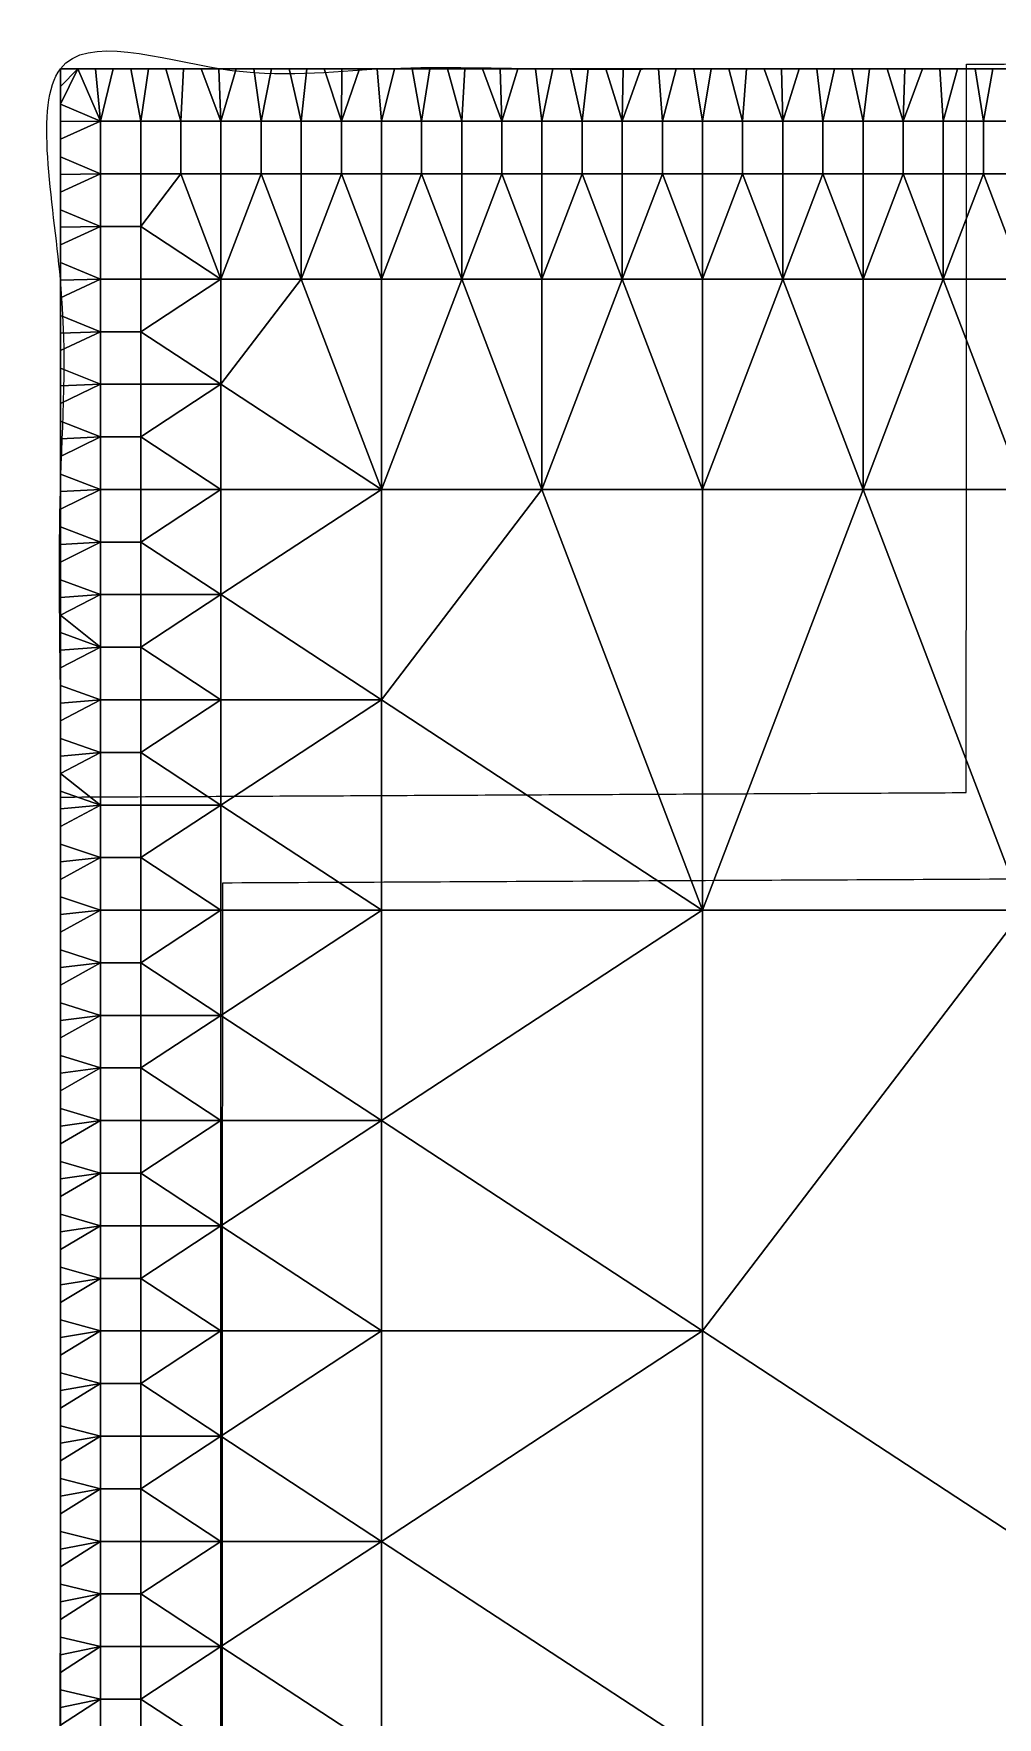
# Model space of a CAD drawing. Header units: inches. Extents: x -322 to 11, y -158 to 279.
# Drawn here: x -321.9 to -199.4, y 64.6 to 278.6 of the extents above; entities that cross this region are included whole.
import ezdxf

# ---------------------------------------------------------------- set-up
doc = ezdxf.new("R2010")
doc.units = ezdxf.units.IN
doc.header["$MEASUREMENT"] = 0
doc.layers.get('0').update_dxf_attribs({"true_color": 0x000000})

msp = doc.modelspace()

# ---------------------------------------------------------------- linework, layer by layer
msp.add_open_spline([(-318.46, -153.66), (-155.27, -153.66), (7.92, -153.66), (7.92, 60.25), (7.92, 274.15), (-155.27, 274.15), (-318.46, 274.15), (-318.46, 60.25), (-318.46, -153.66)], degree=2, knots=[0, 0, 0, 326.379532, 326.379532, 754.197065, 754.197065, 1080.576597, 1080.576597, 1508.394131, 1508.394131, 1508.394131])
at = {"color": 18, "linetype": 'Continuous', "true_color": 0x000000}
for points in [[(-203.35, 182.15), (-203.3, 274.73)], [(-203.3, 274.73), (-81.43, 275.33)], [(-318.46, 181.58), (-203.35, 182.15)], [(-318.46, 181.58), (-318.55, 8.65)], [(-297.83, 170.69), (-143.87, 171.45)], [(-297.91, 15.77), (-297.83, 170.69)]]:
    msp.add_open_spline(points, degree=1, dxfattribs=at)

# ---------------------------------------------------------------- meshes
mesh = msp.add_polyface()
corners = [(-318.46, 265.19), (-318.46, 265.19, -0.5), (-318.46, 262.96, -0.5), (-318.46, 262.96), (-318.46, 267.43), (-318.46, 267.43, -0.5), (-318.46, 271.91), (-318.46, 271.91, -0.5), (-318.46, 269.67, -0.5), (-318.46, 269.67), (-318.46, 274.15), (-318.46, 274.15, -0.5), (-318.46, 260.72, -0.5), (-318.46, 260.72), (-316.23, 274.15), (-316.23, 274.15, -0.5), (-318.46, 274.15, -0.5), (-318.46, 274.15), (-311.76, 274.15), (-311.76, 274.15, -0.5), (-313.99, 274.15, -0.5), (-313.99, 274.15), (-307.28, 274.15), (-307.28, 274.15, -0.5), (-309.52, 274.15, -0.5), (-309.52, 274.15), (-302.81, 274.15), (-302.81, 274.15, -0.5), (-305.05, 274.15, -0.5), (-305.05, 274.15), (-300.58, 274.15), (-300.58, 274.15, -0.5), (-298.34, 274.15), (-296.11, 274.15), (-296.11, 274.15, -0.5), (-298.34, 274.15, -0.5), (-293.87, 274.15), (-293.87, 274.15, -0.5), (-313.36, 267.47), (-313.36, 260.79), (-308.26, 260.79), (-308.26, 267.47), (-303.16, 267.47), (-303.16, 260.79), (-298.06, 260.79), (-298.06, 267.47), (-292.96, 260.79), (-292.96, 267.47), (-300.58, 274.15), (-302.81, 274.15), (-293.87, 274.15), (-296.11, 274.15), (-309.52, 274.15), (-311.76, 274.15), (-305.05, 274.15), (-307.28, 274.15), (-291.64, 274.15), (-298.34, 274.15), (-318.46, 269.67), (-316.23, 274.15), (-313.99, 274.15), (-318.46, 265.19), (-318.46, 262.96), (-318.46, 260.72), (-318.46, 258.48), (-318.46, 267.43), (-318.46, 274.15), (-318.46, 271.91), (-313.36, 267.47, -0.5), (-308.26, 267.47, -0.5), (-308.26, 260.79, -0.5), (-313.36, 260.79, -0.5), (-303.16, 267.47, -0.5), (-298.06, 267.47, -0.5), (-298.06, 260.79, -0.5), (-303.16, 260.79, -0.5), (-292.96, 267.47, -0.5), (-292.96, 260.79, -0.5), (-302.81, 274.15, -0.5), (-300.58, 274.15, -0.5), (-296.11, 274.15, -0.5), (-293.87, 274.15, -0.5), (-311.76, 274.15, -0.5), (-309.52, 274.15, -0.5), (-307.28, 274.15, -0.5), (-305.05, 274.15, -0.5), (-298.34, 274.15, -0.5), (-318.46, 269.67, -0.5), (-316.23, 274.15, -0.5), (-313.99, 274.15, -0.5), (-318.46, 262.96, -0.5), (-318.46, 265.19, -0.5), (-318.46, 258.48, -0.5), (-318.46, 260.72, -0.5), (-318.46, 267.43, -0.5), (-318.46, 271.91, -0.5), (-318.46, 274.15, -0.5)]
mesh.append_faces([[corners[k] for k in face] for face in [(0, 1, 2, 3), (4, 5, 1, 0), (6, 7, 8, 9), (10, 11, 7, 6), (9, 8, 5, 4), (3, 2, 12, 13), (14, 15, 16, 17), (18, 19, 20, 21), (21, 20, 15, 14), (22, 23, 24, 25), (26, 27, 28, 29), (30, 31, 27, 26), (29, 28, 23, 22), (25, 24, 19, 18), (32, 33, 34, 35), (33, 36, 37, 34), (32, 35, 31, 30), (38, 39, 40, 41), (42, 43, 44, 45), (41, 40, 43, 42), (45, 44, 46, 47), (45, 48, 49, 42), (47, 50, 51, 45), (41, 52, 53, 38), (42, 54, 55, 41), (47, 56, 50, 50), (45, 51, 57, 57), (48, 45, 57, 57), (52, 41, 55, 55), (54, 42, 49, 49), (58, 38, 59, 59), (38, 60, 59, 59), (38, 61, 62, 39), (53, 60, 38, 38), (39, 63, 64, 64), (39, 62, 63, 63), (38, 58, 65, 65), (59, 66, 67, 67), (59, 67, 58, 58), (38, 65, 61, 61), (68, 69, 70, 71), (72, 73, 74, 75), (69, 72, 75, 70), (73, 76, 77, 74), (73, 72, 78, 79), (76, 73, 80, 81), (69, 68, 82, 83), (72, 69, 84, 85), (73, 86, 80, 80), (79, 86, 73, 73), (83, 84, 69, 69), (85, 78, 72, 72), (87, 88, 68, 68), (68, 88, 89, 89), (68, 71, 90, 91), (82, 68, 89, 89), (71, 92, 93, 93), (71, 93, 90, 90), (68, 94, 87, 87), (88, 95, 96, 96), (88, 87, 95, 95), (68, 91, 94, 94)]])
mesh = msp.add_polyface()
corners = [(-291.64, 274.15), (-291.64, 274.15, -0.5), (-293.87, 274.15, -0.5), (-293.87, 274.15), (-287.16, 274.15), (-287.16, 274.15, -0.5), (-289.4, 274.15, -0.5), (-289.4, 274.15), (-284.93, 274.15), (-282.69, 274.15), (-282.69, 274.15, -0.5), (-284.93, 274.15, -0.5), (-280.46, 274.15), (-280.46, 274.15, -0.5), (-275.99, 274.15), (-275.99, 274.15, -0.5), (-278.22, 274.15, -0.5), (-278.22, 274.15), (-271.52, 274.15), (-271.52, 274.15, -0.5), (-273.75, 274.15, -0.5), (-273.75, 274.15), (-269.28, 274.15), (-269.28, 274.15, -0.5), (-292.96, 267.47), (-292.96, 260.79), (-287.86, 260.79), (-287.86, 267.47), (-282.76, 267.47), (-282.76, 260.79), (-277.66, 260.79), (-277.66, 267.47), (-277.66, 247.42), (-287.86, 247.42), (-277.66, 220.68), (-298.06, 234.05), (-272.56, 267.47), (-272.56, 260.79), (-267.46, 260.79), (-267.46, 267.47), (-267.46, 247.42), (-269.28, 274.15), (-271.52, 274.15), (-278.22, 274.15), (-280.46, 274.15), (-273.75, 274.15), (-275.99, 274.15), (-289.4, 274.15), (-291.64, 274.15), (-284.93, 274.15), (-287.16, 274.15), (-267.05, 274.15), (-282.69, 274.15), (-292.96, 267.47, -0.5), (-287.86, 267.47, -0.5), (-287.86, 260.79, -0.5), (-292.96, 260.79, -0.5), (-282.76, 267.47, -0.5), (-277.66, 267.47, -0.5), (-277.66, 260.79, -0.5), (-282.76, 260.79, -0.5), (-277.66, 247.42, -0.5), (-287.86, 247.42, -0.5), (-298.06, 247.42, -0.5), (-272.56, 267.47, -0.5), (-267.46, 267.47, -0.5), (-267.46, 260.79, -0.5), (-272.56, 260.79, -0.5), (-267.46, 247.42, -0.5), (-277.66, 220.68, -0.5), (-271.52, 274.15, -0.5), (-269.28, 274.15, -0.5), (-280.46, 274.15, -0.5), (-278.22, 274.15, -0.5), (-275.99, 274.15, -0.5), (-273.75, 274.15, -0.5), (-291.64, 274.15, -0.5), (-289.4, 274.15, -0.5), (-287.16, 274.15, -0.5), (-284.93, 274.15, -0.5), (-282.69, 274.15, -0.5), (-293.87, 274.15, -0.5)]
mesh.append_faces([[corners[k] for k in face] for face in [(0, 1, 2, 3), (4, 5, 6, 7), (8, 9, 10, 11), (12, 13, 10, 9), (4, 8, 11, 5), (7, 6, 1, 0), (14, 15, 16, 17), (18, 19, 20, 21), (21, 20, 15, 14), (22, 23, 19, 18), (17, 16, 13, 12), (24, 25, 26, 27), (28, 29, 30, 31), (27, 26, 29, 28), (29, 32, 30, 30), (33, 29, 26, 26), (32, 29, 33, 33), (25, 33, 26, 26), (33, 34, 32, 32), (35, 34, 33, 33), (36, 37, 38, 39), (31, 30, 37, 36), (37, 40, 38, 38), (32, 37, 30, 30), (40, 37, 32, 32), (34, 40, 32, 32), (39, 41, 42, 36), (31, 43, 44, 28), (36, 45, 46, 31), (27, 47, 48, 24), (28, 49, 50, 27), (39, 51, 41, 41), (36, 42, 45, 45), (31, 46, 43, 43), (28, 44, 52, 52), (28, 52, 49, 49), (27, 50, 47, 47), (53, 54, 55, 56), (57, 58, 59, 60), (54, 57, 60, 55), (60, 59, 61, 61), (62, 55, 60, 60), (61, 62, 60, 60), (56, 55, 62, 62), (62, 63, 56, 56), (64, 65, 66, 67), (58, 64, 67, 59), (67, 66, 68, 68), (61, 59, 67, 67), (68, 61, 67, 67), (69, 61, 68, 68), (65, 64, 70, 71), (58, 57, 72, 73), (64, 58, 74, 75), (54, 53, 76, 77), (57, 54, 78, 79), (64, 75, 70, 70), (58, 73, 74, 74), (57, 80, 72, 72), (57, 79, 80, 80), (54, 77, 78, 78), (53, 81, 76, 76)]])
mesh = msp.add_polyface()
corners = [(-267.05, 274.15), (-267.05, 274.15, -0.5), (-269.28, 274.15, -0.5), (-269.28, 274.15), (-262.57, 274.15), (-262.57, 274.15, -0.5), (-264.81, 274.15, -0.5), (-264.81, 274.15), (-260.34, 274.15), (-260.34, 274.15, -0.5), (-255.87, 274.15), (-255.87, 274.15, -0.5), (-258.1, 274.15, -0.5), (-258.1, 274.15), (-251.4, 274.15), (-251.4, 274.15, -0.5), (-253.63, 274.15, -0.5), (-253.63, 274.15), (-246.93, 274.15), (-246.93, 274.15, -0.5), (-249.16, 274.15, -0.5), (-249.16, 274.15), (-244.69, 274.15), (-242.46, 274.15), (-242.46, 274.15, -0.5), (-244.69, 274.15, -0.5), (-262.37, 267.47), (-262.37, 260.79), (-257.27, 260.79), (-257.27, 267.47), (-267.46, 267.47), (-267.46, 260.79), (-257.27, 247.42), (-267.46, 247.42), (-252.17, 267.47), (-252.17, 260.79), (-247.07, 260.79), (-247.07, 267.47), (-241.97, 260.79), (-241.97, 267.47), (-247.07, 247.42), (-257.27, 220.68), (-249.16, 274.15), (-251.4, 274.15), (-258.1, 274.15), (-260.34, 274.15), (-253.63, 274.15), (-255.87, 274.15), (-242.46, 274.15), (-244.69, 274.15), (-264.81, 274.15), (-267.05, 274.15), (-246.93, 274.15), (-262.57, 274.15), (-262.37, 267.47, -0.5), (-257.27, 267.47, -0.5), (-257.27, 260.79, -0.5), (-262.37, 260.79, -0.5), (-267.46, 267.47, -0.5), (-267.46, 260.79, -0.5), (-257.27, 247.42, -0.5), (-267.46, 247.42, -0.5), (-252.17, 267.47, -0.5), (-247.07, 267.47, -0.5), (-247.07, 260.79, -0.5), (-252.17, 260.79, -0.5), (-241.97, 267.47, -0.5), (-241.97, 260.79, -0.5), (-247.07, 247.42, -0.5), (-257.27, 220.68, -0.5), (-251.4, 274.15, -0.5), (-249.16, 274.15, -0.5), (-260.34, 274.15, -0.5), (-258.1, 274.15, -0.5), (-255.87, 274.15, -0.5), (-253.63, 274.15, -0.5), (-244.69, 274.15, -0.5), (-242.46, 274.15, -0.5), (-267.05, 274.15, -0.5), (-264.81, 274.15, -0.5), (-246.93, 274.15, -0.5), (-262.57, 274.15, -0.5), (-269.28, 274.15, -0.5)]
mesh.append_faces([[corners[k] for k in face] for face in [(0, 1, 2, 3), (4, 5, 6, 7), (8, 9, 5, 4), (7, 6, 1, 0), (10, 11, 12, 13), (14, 15, 16, 17), (17, 16, 11, 10), (18, 19, 20, 21), (22, 23, 24, 25), (18, 22, 25, 19), (21, 20, 15, 14), (13, 12, 9, 8), (26, 27, 28, 29), (30, 31, 27, 26), (27, 32, 28, 28), (33, 27, 31, 31), (32, 27, 33, 33), (34, 35, 36, 37), (29, 28, 35, 34), (37, 36, 38, 39), (40, 38, 36, 36), (35, 40, 36, 36), (32, 35, 28, 28), (40, 35, 32, 32), (41, 40, 32, 32), (33, 41, 32, 32), (37, 42, 43, 34), (29, 44, 45, 26), (34, 46, 47, 29), (39, 48, 49, 37), (26, 50, 51, 30), (37, 49, 52, 52), (34, 43, 46, 46), (29, 47, 44, 44), (26, 45, 53, 53), (50, 26, 53, 53), (42, 37, 52, 52), (54, 55, 56, 57), (58, 54, 57, 59), (57, 56, 60, 60), (61, 59, 57, 57), (60, 61, 57, 57), (62, 63, 64, 65), (55, 62, 65, 56), (63, 66, 67, 64), (68, 64, 67, 67), (65, 64, 68, 68), (60, 56, 65, 65), (68, 60, 65, 65), (69, 60, 68, 68), (63, 62, 70, 71), (55, 54, 72, 73), (62, 55, 74, 75), (66, 63, 76, 77), (54, 58, 78, 79), (63, 80, 76, 76), (62, 75, 70, 70), (55, 73, 74, 74), (54, 81, 72, 72), (58, 82, 78, 78), (79, 81, 54, 54), (71, 80, 63, 63)]])
mesh = msp.add_polyface()
corners = [(-240.22, 274.15), (-240.22, 274.15, -0.5), (-242.46, 274.15, -0.5), (-242.46, 274.15), (-237.98, 274.15), (-235.75, 274.15), (-235.75, 274.15, -0.5), (-237.98, 274.15, -0.5), (-231.28, 274.15), (-231.28, 274.15, -0.5), (-233.51, 274.15, -0.5), (-233.51, 274.15), (-229.04, 274.15), (-226.81, 274.15), (-226.81, 274.15, -0.5), (-229.04, 274.15, -0.5), (-224.57, 274.15), (-222.34, 274.15), (-222.34, 274.15, -0.5), (-224.57, 274.15, -0.5), (-220.1, 274.15), (-220.1, 274.15, -0.5), (-217.87, 274.15), (-217.87, 274.15, -0.5), (-241.97, 267.47), (-241.97, 260.79), (-236.87, 260.79), (-236.87, 267.47), (-236.87, 247.42), (-247.07, 247.42), (-236.87, 220.68), (-231.77, 267.47), (-231.77, 260.79), (-226.67, 260.79), (-226.67, 267.47), (-221.57, 267.47), (-221.57, 260.79), (-216.47, 260.79), (-216.47, 267.47), (-226.67, 247.42), (-216.47, 247.42), (-216.47, 220.68), (-217.87, 274.15), (-220.1, 274.15), (-229.04, 274.15), (-231.28, 274.15), (-222.34, 274.15), (-224.57, 274.15), (-233.51, 274.15), (-235.75, 274.15), (-237.98, 274.15), (-240.22, 274.15), (-226.81, 274.15), (-242.46, 274.15), (-241.97, 267.47, -0.5), (-236.87, 267.47, -0.5), (-236.87, 260.79, -0.5), (-241.97, 260.79, -0.5), (-236.87, 247.42, -0.5), (-247.07, 247.42, -0.5), (-231.77, 267.47, -0.5), (-226.67, 267.47, -0.5), (-226.67, 260.79, -0.5), (-231.77, 260.79, -0.5), (-221.57, 267.47, -0.5), (-216.47, 267.47, -0.5), (-216.47, 260.79, -0.5), (-221.57, 260.79, -0.5), (-226.67, 247.42, -0.5), (-216.47, 247.42, -0.5), (-236.87, 220.68, -0.5), (-220.1, 274.15, -0.5), (-217.87, 274.15, -0.5), (-231.28, 274.15, -0.5), (-229.04, 274.15, -0.5), (-224.57, 274.15, -0.5), (-222.34, 274.15, -0.5), (-235.75, 274.15, -0.5), (-233.51, 274.15, -0.5), (-240.22, 274.15, -0.5), (-237.98, 274.15, -0.5), (-226.81, 274.15, -0.5), (-242.46, 274.15, -0.5)]
mesh.append_faces([[corners[k] for k in face] for face in [(0, 1, 2, 3), (4, 5, 6, 7), (8, 9, 10, 11), (5, 11, 10, 6), (12, 13, 14, 15), (16, 17, 18, 19), (17, 20, 21, 18), (13, 16, 19, 14), (12, 15, 9, 8), (22, 23, 21, 20), (0, 4, 7, 1), (24, 25, 26, 27), (25, 28, 26, 26), (28, 25, 29, 29), (29, 30, 28, 28), (31, 32, 33, 34), (27, 26, 32, 31), (35, 36, 37, 38), (34, 33, 36, 35), (39, 36, 33, 33), (40, 36, 39, 39), (32, 39, 33, 33), (28, 32, 26, 26), (39, 32, 28, 28), (39, 41, 40, 40), (30, 39, 28, 28), (38, 42, 43, 35), (34, 44, 45, 31), (35, 46, 47, 34), (31, 48, 49, 27), (27, 50, 51, 24), (34, 52, 44, 44), (52, 34, 47, 47), (46, 35, 43, 43), (31, 45, 48, 48), (27, 49, 50, 50), (24, 51, 53, 53), (54, 55, 56, 57), (57, 56, 58, 58), (58, 59, 57, 57), (60, 61, 62, 63), (55, 60, 63, 56), (64, 65, 66, 67), (61, 64, 67, 62), (68, 62, 67, 67), (69, 68, 67, 67), (63, 62, 68, 68), (58, 56, 63, 63), (68, 58, 63, 63), (70, 58, 68, 68), (65, 64, 71, 72), (61, 60, 73, 74), (64, 61, 75, 76), (60, 55, 77, 78), (55, 54, 79, 80), (61, 74, 81, 81), (81, 75, 61, 61), (76, 71, 64, 64), (60, 78, 73, 73), (55, 80, 77, 77), (54, 82, 79, 79)]])
mesh = msp.add_polyface()
corners = [(-217.87, 274.15), (-215.63, 274.15), (-215.63, 274.15, -0.5), (-217.87, 274.15, -0.5), (-211.16, 274.15), (-211.16, 274.15, -0.5), (-213.39, 274.15, -0.5), (-213.39, 274.15), (-206.69, 274.15), (-206.69, 274.15, -0.5), (-208.92, 274.15, -0.5), (-208.92, 274.15), (-204.45, 274.15), (-202.22, 274.15), (-202.22, 274.15, -0.5), (-204.45, 274.15, -0.5), (-199.98, 274.15), (-199.98, 274.15, -0.5), (-197.75, 274.15), (-195.51, 274.15), (-195.51, 274.15, -0.5), (-197.75, 274.15, -0.5), (-193.27, 274.15), (-193.27, 274.15, -0.5), (-221.57, 260.79), (-216.47, 247.42), (-216.47, 260.79), (-211.37, 267.47), (-211.37, 260.79), (-206.27, 260.79), (-206.27, 267.47), (-216.47, 267.47), (-201.17, 267.47), (-201.17, 260.79), (-196.07, 260.79), (-196.07, 267.47), (-196.07, 247.42), (-206.27, 247.42), (-196.07, 220.68), (-216.47, 220.68), (-190.97, 260.79), (-190.97, 267.47), (-193.27, 274.15), (-195.51, 274.15), (-197.75, 274.15), (-199.98, 274.15), (-206.69, 274.15), (-208.92, 274.15), (-213.39, 274.15), (-215.63, 274.15), (-202.22, 274.15), (-204.45, 274.15), (-211.16, 274.15), (-217.87, 274.15), (-221.57, 260.79, -0.5), (-216.47, 260.79, -0.5), (-216.47, 247.42, -0.5), (-211.37, 267.47, -0.5), (-206.27, 267.47, -0.5), (-206.27, 260.79, -0.5), (-211.37, 260.79, -0.5), (-216.47, 267.47, -0.5), (-201.17, 267.47, -0.5), (-196.07, 267.47, -0.5), (-196.07, 260.79, -0.5), (-201.17, 260.79, -0.5), (-196.07, 247.42, -0.5), (-206.27, 247.42, -0.5), (-216.47, 220.68, -0.5), (-190.97, 267.47, -0.5), (-190.97, 260.79, -0.5), (-195.51, 274.15, -0.5), (-193.27, 274.15, -0.5), (-199.98, 274.15, -0.5), (-197.75, 274.15, -0.5), (-208.92, 274.15, -0.5), (-206.69, 274.15, -0.5), (-215.63, 274.15, -0.5), (-213.39, 274.15, -0.5), (-204.45, 274.15, -0.5), (-202.22, 274.15, -0.5), (-211.16, 274.15, -0.5), (-217.87, 274.15, -0.5)]
mesh.append_faces([[corners[k] for k in face] for face in [(0, 1, 2, 3), (4, 5, 6, 7), (1, 7, 6, 2), (8, 9, 10, 11), (12, 13, 14, 15), (13, 16, 17, 14), (12, 15, 9, 8), (11, 10, 5, 4), (18, 19, 20, 21), (22, 23, 20, 19), (16, 18, 21, 17), (24, 25, 26, 26), (27, 28, 29, 30), (31, 26, 28, 27), (32, 33, 34, 35), (30, 29, 33, 32), (33, 36, 34, 34), (37, 33, 29, 29), (36, 33, 37, 37), (28, 37, 29, 29), (25, 28, 26, 26), (37, 28, 25, 25), (37, 38, 36, 36), (39, 37, 25, 25), (35, 34, 40, 41), (36, 40, 34, 34), (41, 42, 43, 35), (35, 44, 45, 32), (30, 46, 47, 27), (27, 48, 49, 31), (32, 50, 51, 30), (35, 43, 44, 44), (32, 45, 50, 50), (27, 52, 48, 48), (52, 27, 47, 47), (46, 30, 51, 51), (31, 49, 53, 53), (54, 55, 56, 56), (57, 58, 59, 60), (61, 57, 60, 55), (62, 63, 64, 65), (58, 62, 65, 59), (65, 64, 66, 66), (67, 59, 65, 65), (66, 67, 65, 65), (60, 59, 67, 67), (56, 55, 60, 60), (67, 56, 60, 60), (68, 56, 67, 67), (63, 69, 70, 64), (66, 64, 70, 70), (69, 63, 71, 72), (63, 62, 73, 74), (58, 57, 75, 76), (57, 61, 77, 78), (62, 58, 79, 80), (63, 74, 71, 71), (62, 80, 73, 73), (57, 78, 81, 81), (81, 75, 57, 57), (76, 79, 58, 58), (61, 82, 77, 77)]])
mesh = msp.add_polyface()
corners = [(-318.46, 238.32), (-318.46, 238.32, -0.5), (-318.46, 236.08, -0.5), (-318.46, 236.08), (-318.46, 240.56), (-318.46, 240.56, -0.5), (-318.46, 245.04), (-318.46, 245.04, -0.5), (-318.46, 242.8, -0.5), (-318.46, 242.8), (-318.46, 247.28), (-318.46, 247.28, -0.5), (-318.46, 233.84, -0.5), (-318.46, 233.84), (-318.46, 251.76), (-318.46, 251.76, -0.5), (-318.46, 249.52, -0.5), (-318.46, 249.52), (-318.46, 254), (-318.46, 254, -0.5), (-318.46, 258.48), (-318.46, 258.48, -0.5), (-318.46, 256.24, -0.5), (-318.46, 256.24), (-318.46, 260.72), (-318.46, 260.72, -0.5), (-308.26, 254.1), (-303.16, 260.79), (-308.26, 260.79), (-298.06, 247.42), (-298.06, 260.79), (-308.26, 247.42), (-313.36, 260.79), (-313.36, 254.1), (-313.36, 247.42), (-292.96, 260.79), (-287.86, 247.42), (-298.06, 234.05), (-313.36, 240.73), (-308.26, 240.73), (-313.36, 234.05), (-308.26, 234.05), (-318.46, 245.04), (-318.46, 242.8), (-318.46, 238.32), (-318.46, 236.08), (-318.46, 251.76), (-318.46, 249.52), (-318.46, 258.48), (-318.46, 256.24), (-318.46, 233.84), (-318.46, 240.56), (-318.46, 247.28), (-318.46, 254), (-308.26, 254.1, -0.5), (-308.26, 260.79, -0.5), (-303.16, 260.79, -0.5), (-298.06, 260.79, -0.5), (-298.06, 247.42, -0.5), (-308.26, 247.42, -0.5), (-313.36, 260.79, -0.5), (-313.36, 254.1, -0.5), (-313.36, 247.42, -0.5), (-292.96, 260.79, -0.5), (-298.06, 234.05, -0.5), (-287.86, 247.42, -0.5), (-308.26, 240.73, -0.5), (-313.36, 240.73, -0.5), (-308.26, 234.05, -0.5), (-313.36, 234.05, -0.5), (-318.46, 242.8, -0.5), (-318.46, 245.04, -0.5), (-318.46, 236.08, -0.5), (-318.46, 238.32, -0.5), (-318.46, 249.52, -0.5), (-318.46, 251.76, -0.5), (-318.46, 256.24, -0.5), (-318.46, 258.48, -0.5), (-318.46, 233.84, -0.5), (-318.46, 240.56, -0.5), (-318.46, 247.28, -0.5), (-318.46, 254, -0.5)]
mesh.append_faces([[corners[k] for k in face] for face in [(0, 1, 2, 3), (4, 5, 1, 0), (6, 7, 8, 9), (10, 11, 7, 6), (9, 8, 5, 4), (3, 2, 12, 13), (14, 15, 16, 17), (18, 19, 15, 14), (20, 21, 22, 23), (24, 25, 21, 20), (23, 22, 19, 18), (17, 16, 11, 10), (26, 27, 28, 28), (27, 29, 30, 30), (29, 26, 31, 31), (26, 29, 27, 27), (32, 33, 26, 28), (33, 34, 31, 26), (29, 35, 30, 30), (36, 35, 29, 29), (37, 36, 29, 29), (34, 38, 39, 31), (38, 40, 41, 39), (39, 29, 31, 31), (37, 39, 41, 41), (29, 39, 37, 37), (34, 42, 43, 38), (38, 44, 45, 40), (33, 46, 47, 34), (32, 48, 49, 33), (40, 45, 50, 50), (38, 51, 44, 44), (34, 52, 42, 42), (33, 49, 53, 53), (33, 53, 46, 46), (34, 47, 52, 52), (38, 43, 51, 51), (54, 55, 56, 56), (56, 57, 58, 58), (58, 59, 54, 54), (54, 56, 58, 58), (60, 55, 54, 61), (61, 54, 59, 62), (58, 57, 63, 63), (64, 58, 65, 65), (62, 59, 66, 67), (67, 66, 68, 69), (66, 59, 58, 58), (64, 68, 66, 66), (58, 64, 66, 66), (62, 67, 70, 71), (67, 69, 72, 73), (61, 62, 74, 75), (60, 61, 76, 77), (69, 78, 72, 72), (67, 73, 79, 79), (62, 71, 80, 80), (61, 81, 76, 76), (61, 75, 81, 81), (62, 80, 74, 74), (67, 79, 70, 70)]])
mesh = msp.add_polyface()
corners = [(-236.87, 220.68), (-247.07, 247.42), (-257.27, 220.68), (-267.46, 247.42), (-277.66, 220.68), (-277.66, 193.94), (-236.87, 167.2), (-277.66, 167.2), (-298.06, 207.31), (-298.06, 220.68), (-298.06, 193.94), (-298.06, 180.57), (-298.06, 167.2), (-196.07, 220.68), (-206.27, 247.42), (-216.47, 220.68), (-226.67, 247.42), (-155.27, 220.68), (-165.47, 247.42), (-175.67, 220.68), (-185.87, 247.42), (-155.27, 167.2), (-196.07, 167.2), (-236.87, 113.72), (-298.06, 153.83), (-277.66, 140.46), (-134.87, 220.68), (-145.07, 247.42), (-287.86, 247.42, -0.5), (-277.66, 247.42, -0.5), (-277.66, 220.68, -0.5), (-298.06, 220.68, -0.5), (-298.06, 234.05, -0.5), (-247.07, 247.42, -0.5), (-236.87, 247.42, -0.5), (-236.87, 220.68, -0.5), (-257.27, 220.68, -0.5), (-267.46, 247.42, -0.5), (-257.27, 247.42, -0.5), (-277.66, 193.94, -0.5), (-236.87, 167.2, -0.5), (-277.66, 167.2, -0.5), (-298.06, 207.31, -0.5), (-298.06, 193.94, -0.5), (-298.06, 180.57, -0.5), (-298.06, 167.2, -0.5), (-206.27, 247.42, -0.5), (-196.07, 247.42, -0.5), (-196.07, 220.68, -0.5), (-216.47, 220.68, -0.5), (-226.67, 247.42, -0.5), (-216.47, 247.42, -0.5), (-165.47, 247.42, -0.5), (-155.27, 247.42, -0.5), (-155.27, 220.68, -0.5), (-175.67, 220.68, -0.5), (-155.27, 167.2, -0.5), (-196.07, 167.2, -0.5), (-236.87, 113.72, -0.5), (-298.06, 153.83, -0.5), (-277.66, 140.46, -0.5), (-134.87, 220.68, -0.5)]
mesh.append_faces([[corners[k] for k in face] for face in [(0, 1, 2, 2), (2, 3, 4, 4), (5, 2, 4, 4), (2, 6, 0, 0), (6, 5, 7, 7), (5, 6, 2, 2), (8, 4, 9, 9), (5, 8, 10, 10), (4, 8, 5, 5), (11, 5, 10, 10), (7, 11, 12, 12), (5, 11, 7, 7), (13, 14, 15, 15), (15, 16, 0, 0), (17, 18, 19, 19), (19, 20, 13, 13), (19, 21, 17, 17), (22, 19, 13, 13), (21, 19, 22, 22), (15, 22, 13, 13), (6, 15, 0, 0), (22, 15, 6, 6), (23, 22, 6, 6), (24, 7, 12, 12), (7, 24, 25, 25), (25, 6, 7, 7), (26, 27, 17, 17), (21, 26, 17, 17), (28, 29, 30, 30), (30, 31, 32, 32), (32, 28, 30, 30), (33, 34, 35, 35), (35, 36, 33, 33), (37, 38, 36, 36), (36, 30, 37, 37), (39, 30, 36, 36), (36, 35, 40, 40), (40, 41, 39, 39), (39, 36, 40, 40), (42, 31, 30, 30), (39, 43, 42, 42), (30, 39, 42, 42), (44, 43, 39, 39), (41, 45, 44, 44), (39, 41, 44, 44), (46, 47, 48, 48), (48, 49, 46, 46), (50, 51, 49, 49), (49, 35, 50, 50), (52, 53, 54, 54), (54, 55, 52, 52), (55, 54, 56, 56), (57, 48, 55, 55), (56, 57, 55, 55), (49, 48, 57, 57), (40, 35, 49, 49), (57, 40, 49, 49), (58, 40, 57, 57), (59, 45, 41, 41), (41, 60, 59, 59), (60, 41, 40, 40), (56, 54, 61, 61)]])
mesh = msp.add_polyface()
corners = [(-318.46, 193.52), (-318.46, 193.52, -0.5), (-318.46, 191.28, -0.5), (-318.46, 191.28), (-318.46, 198), (-318.46, 198, -0.5), (-318.46, 195.76, -0.5), (-318.46, 195.76), (-318.46, 200.24), (-318.46, 200.24, -0.5), (-318.46, 204.72), (-318.46, 204.72, -0.5), (-318.46, 202.48, -0.5), (-318.46, 202.48), (-318.46, 206.96), (-318.46, 206.96, -0.5), (-318.46, 211.44), (-318.46, 211.44, -0.5), (-318.46, 209.2, -0.5), (-318.46, 209.2), (-318.46, 213.68), (-318.46, 213.68, -0.5), (-318.46, 218.16), (-318.46, 218.16, -0.5), (-318.46, 215.92, -0.5), (-318.46, 215.92), (-318.46, 220.4), (-318.46, 220.4, -0.5), (-318.46, 224.88), (-318.46, 224.88, -0.5), (-318.46, 222.64, -0.5), (-318.46, 222.64), (-318.46, 227.12), (-318.46, 227.12, -0.5), (-318.46, 231.6), (-318.46, 231.6, -0.5), (-318.46, 229.36, -0.5), (-318.46, 229.36), (-318.46, 233.84), (-318.46, 233.84, -0.5), (-313.36, 234.05), (-313.36, 227.36), (-308.26, 227.36), (-308.26, 234.05), (-313.36, 220.68), (-308.26, 220.68), (-313.36, 213.99), (-308.26, 213.99), (-313.36, 200.62), (-318.46, 198), (-318.46, 195.76), (-313.36, 193.94), (-318.46, 193.52), (-318.46, 191.28), (-318.46, 202.48), (-318.46, 200.24), (-318.46, 204.72), (-318.46, 211.44), (-318.46, 209.2), (-313.36, 207.31), (-318.46, 218.16), (-318.46, 215.92), (-318.46, 231.6), (-318.46, 229.36), (-318.46, 224.88), (-318.46, 222.64), (-318.46, 206.96), (-318.46, 213.68), (-318.46, 220.4), (-318.46, 227.12), (-318.46, 233.84), (-313.36, 200.62, -0.5), (-313.36, 193.94, -0.5), (-318.46, 195.76, -0.5), (-318.46, 198, -0.5), (-318.46, 191.28, -0.5), (-318.46, 193.52, -0.5), (-318.46, 200.24, -0.5), (-318.46, 202.48, -0.5), (-318.46, 204.72, -0.5), (-313.36, 213.99, -0.5), (-313.36, 207.31, -0.5), (-318.46, 209.2, -0.5), (-318.46, 211.44, -0.5), (-313.36, 220.68, -0.5), (-318.46, 215.92, -0.5), (-318.46, 218.16, -0.5), (-313.36, 234.05, -0.5), (-313.36, 227.36, -0.5), (-318.46, 229.36, -0.5), (-318.46, 231.6, -0.5), (-318.46, 222.64, -0.5), (-318.46, 224.88, -0.5), (-318.46, 206.96, -0.5), (-318.46, 213.68, -0.5), (-318.46, 220.4, -0.5), (-318.46, 227.12, -0.5), (-318.46, 233.84, -0.5)]
mesh.append_faces([[corners[k] for k in face] for face in [(0, 1, 2, 3), (4, 5, 6, 7), (8, 9, 5, 4), (10, 11, 12, 13), (14, 15, 11, 10), (13, 12, 9, 8), (16, 17, 18, 19), (16, 20, 21, 17), (22, 23, 24, 25), (26, 27, 23, 22), (20, 25, 24, 21), (19, 18, 15, 14), (7, 6, 1, 0), (28, 29, 30, 31), (32, 33, 29, 28), (34, 35, 36, 37), (38, 39, 35, 34), (37, 36, 33, 32), (31, 30, 27, 26), (40, 41, 42, 43), (41, 44, 45, 42), (44, 46, 47, 45), (48, 49, 50, 51), (51, 52, 53, 53), (48, 54, 55, 55), (48, 55, 49, 49), (51, 50, 52, 52), (56, 54, 48, 48), (46, 57, 58, 59), (44, 60, 61, 46), (40, 62, 63, 41), (41, 64, 65, 44), (59, 58, 66, 66), (56, 59, 66, 66), (56, 48, 59, 59), (46, 67, 57, 57), (46, 61, 67, 67), (44, 68, 60, 60), (44, 65, 68, 68), (41, 63, 69, 69), (40, 70, 62, 62), (41, 69, 64, 64), (71, 72, 73, 74), (72, 75, 76, 76), (71, 77, 78, 78), (71, 74, 77, 77), (72, 76, 73, 73), (79, 71, 78, 78), (80, 81, 82, 83), (84, 80, 85, 86), (87, 88, 89, 90), (88, 84, 91, 92), (81, 93, 82, 82), (79, 93, 81, 81), (79, 81, 71, 71), (80, 83, 94, 94), (80, 94, 85, 85), (84, 86, 95, 95), (84, 95, 91, 91), (88, 96, 89, 89), (87, 90, 97, 97), (88, 92, 96, 96)]])
mesh = msp.add_polyface()
corners = [(-277.66, 220.68), (-298.06, 234.05), (-298.06, 220.68), (-308.26, 227.36), (-308.26, 234.05), (-308.26, 220.68), (-313.36, 213.99), (-313.36, 207.31), (-308.26, 207.31), (-308.26, 213.99), (-298.06, 207.31), (-308.26, 200.62), (-298.06, 193.94), (-308.26, 193.94), (-313.36, 200.62), (-313.36, 193.94), (-313.36, 187.25), (-308.26, 187.25), (-313.36, 180.57), (-308.26, 180.57), (-298.06, 180.57), (-308.26, 173.88), (-298.06, 167.2), (-308.26, 167.2), (-313.36, 173.88), (-313.36, 167.2), (-313.36, 160.52), (-308.26, 160.52), (-313.36, 153.83), (-308.26, 153.83), (-298.06, 153.83), (-308.26, 147.15), (-313.36, 147.15), (-308.26, 227.36, -0.5), (-308.26, 234.05, -0.5), (-298.06, 234.05, -0.5), (-298.06, 220.68, -0.5), (-308.26, 220.68, -0.5), (-313.36, 234.05, -0.5), (-313.36, 227.36, -0.5), (-313.36, 220.68, -0.5), (-308.26, 213.99, -0.5), (-313.36, 213.99, -0.5), (-308.26, 207.31, -0.5), (-313.36, 207.31, -0.5), (-298.06, 207.31, -0.5), (-308.26, 200.62, -0.5), (-298.06, 193.94, -0.5), (-308.26, 193.94, -0.5), (-313.36, 200.62, -0.5), (-313.36, 193.94, -0.5), (-308.26, 187.25, -0.5), (-313.36, 187.25, -0.5), (-308.26, 180.57, -0.5), (-313.36, 180.57, -0.5), (-298.06, 180.57, -0.5), (-308.26, 173.88, -0.5), (-298.06, 167.2, -0.5), (-308.26, 167.2, -0.5), (-313.36, 173.88, -0.5), (-313.36, 167.2, -0.5), (-308.26, 160.52, -0.5), (-313.36, 160.52, -0.5), (-308.26, 153.83, -0.5), (-313.36, 153.83, -0.5), (-298.06, 153.83, -0.5), (-308.26, 147.15, -0.5), (-313.36, 147.15, -0.5)]
mesh.append_faces([[corners[k] for k in face] for face in [(0, 1, 2, 2), (3, 1, 4, 4), (2, 3, 5, 5), (1, 3, 2, 2), (6, 7, 8, 9), (9, 2, 5, 5), (10, 9, 8, 8), (2, 9, 10, 10), (11, 10, 8, 8), (12, 11, 13, 13), (10, 11, 12, 12), (7, 14, 11, 8), (14, 15, 13, 11), (15, 16, 17, 13), (16, 18, 19, 17), (17, 12, 13, 13), (20, 17, 19, 19), (12, 17, 20, 20), (21, 20, 19, 19), (22, 21, 23, 23), (20, 21, 22, 22), (18, 24, 21, 19), (24, 25, 23, 21), (25, 26, 27, 23), (26, 28, 29, 27), (27, 22, 23, 23), (30, 27, 29, 29), (22, 27, 30, 30), (31, 30, 29, 29), (28, 32, 31, 29), (33, 34, 35, 35), (36, 37, 33, 33), (35, 36, 33, 33), (38, 34, 33, 39), (39, 33, 37, 40), (40, 37, 41, 42), (42, 41, 43, 44), (41, 37, 36, 36), (45, 43, 41, 41), (36, 45, 41, 41), (46, 43, 45, 45), (47, 48, 46, 46), (45, 47, 46, 46), (44, 43, 46, 49), (49, 46, 48, 50), (50, 48, 51, 52), (52, 51, 53, 54), (51, 48, 47, 47), (55, 53, 51, 51), (47, 55, 51, 51), (56, 53, 55, 55), (57, 58, 56, 56), (55, 57, 56, 56), (54, 53, 56, 59), (59, 56, 58, 60), (60, 58, 61, 62), (62, 61, 63, 64), (61, 58, 57, 57), (65, 63, 61, 61), (57, 65, 61, 61), (66, 63, 65, 65), (64, 63, 66, 67)]])
mesh = msp.add_polyface()
corners = [(-318.46, 150.96), (-318.46, 150.96, -0.5), (-318.46, 148.72, -0.5), (-318.46, 148.72), (-318.46, 153.2), (-318.46, 153.2, -0.5), (-318.46, 146.48, -0.5), (-318.46, 146.48), (-318.46, 157.68), (-318.46, 157.68, -0.5), (-318.46, 155.44, -0.5), (-318.46, 155.44), (-318.46, 159.92), (-318.46, 159.92, -0.5), (-318.46, 164.4), (-318.46, 164.4, -0.5), (-318.46, 162.16, -0.5), (-318.46, 162.16), (-318.46, 166.64), (-318.46, 166.64, -0.5), (-318.46, 171.12), (-318.46, 171.12, -0.5), (-318.46, 168.88, -0.5), (-318.46, 168.88), (-318.46, 173.36), (-318.46, 173.36, -0.5), (-318.46, 177.84), (-318.46, 177.84, -0.5), (-318.46, 175.6, -0.5), (-318.46, 175.6), (-318.46, 180.08), (-318.46, 180.08, -0.5), (-318.46, 184.56), (-318.46, 184.56, -0.5), (-318.46, 182.32, -0.5), (-318.46, 182.32), (-318.46, 186.8), (-318.46, 186.8, -0.5), (-318.46, 191.28), (-318.46, 191.28, -0.5), (-318.46, 189.04, -0.5), (-318.46, 189.04), (-313.36, 160.52), (-318.46, 157.68), (-318.46, 155.44), (-313.36, 153.83), (-313.36, 173.88), (-318.46, 171.12), (-318.46, 168.88), (-313.36, 167.2), (-318.46, 164.4), (-318.46, 162.16), (-318.46, 146.48), (-313.36, 147.15), (-318.46, 148.72), (-318.46, 150.96), (-318.46, 153.2), (-318.46, 159.92), (-318.46, 166.64), (-318.46, 175.6), (-318.46, 173.36), (-313.36, 180.57), (-318.46, 177.84), (-318.46, 180.08), (-318.46, 184.56), (-318.46, 182.32), (-313.36, 187.25), (-313.36, 193.94), (-318.46, 191.28), (-318.46, 189.04), (-318.46, 186.8), (-313.36, 160.52, -0.5), (-313.36, 153.83, -0.5), (-318.46, 155.44, -0.5), (-318.46, 157.68, -0.5), (-313.36, 173.88, -0.5), (-313.36, 167.2, -0.5), (-318.46, 168.88, -0.5), (-318.46, 171.12, -0.5), (-318.46, 162.16, -0.5), (-318.46, 164.4, -0.5), (-313.36, 147.15, -0.5), (-318.46, 148.72, -0.5), (-318.46, 150.96, -0.5), (-318.46, 153.2, -0.5), (-318.46, 159.92, -0.5), (-318.46, 166.64, -0.5), (-318.46, 173.36, -0.5), (-318.46, 175.6, -0.5), (-313.36, 180.57, -0.5), (-318.46, 177.84, -0.5), (-318.46, 180.08, -0.5), (-318.46, 184.56, -0.5), (-318.46, 182.32, -0.5), (-313.36, 187.25, -0.5), (-313.36, 193.94, -0.5), (-318.46, 189.04, -0.5), (-318.46, 191.28, -0.5), (-318.46, 186.8, -0.5)]
mesh.append_faces([[corners[k] for k in face] for face in [(0, 1, 2, 3), (4, 5, 1, 0), (3, 2, 6, 7), (8, 9, 10, 11), (12, 13, 9, 8), (14, 15, 16, 17), (18, 19, 15, 14), (17, 16, 13, 12), (11, 10, 5, 4), (20, 21, 22, 23), (24, 25, 21, 20), (26, 27, 28, 29), (30, 31, 27, 26), (29, 28, 25, 24), (32, 33, 34, 35), (36, 37, 33, 32), (38, 39, 40, 41), (41, 40, 37, 36), (35, 34, 31, 30), (23, 22, 19, 18), (42, 43, 44, 45), (46, 47, 48, 49), (49, 50, 51, 42), (52, 53, 54, 54), (45, 55, 54, 53), (45, 56, 55, 55), (42, 51, 57, 57), (42, 57, 43, 43), (45, 44, 56, 56), (49, 58, 50, 50), (49, 48, 58, 58), (46, 59, 60, 60), (61, 62, 59, 46), (46, 60, 47, 47), (63, 62, 61, 61), (64, 65, 61, 61), (63, 61, 65, 65), (66, 64, 61, 61), (67, 68, 69, 66), (66, 69, 70, 70), (70, 64, 66, 66), (71, 72, 73, 74), (75, 76, 77, 78), (76, 71, 79, 80), (72, 81, 82, 83), (72, 83, 84, 84), (71, 85, 79, 79), (71, 74, 85, 85), (72, 84, 73, 73), (76, 80, 86, 86), (76, 86, 77, 77), (75, 87, 88, 88), (89, 75, 88, 90), (75, 78, 87, 87), (91, 89, 90, 90), (92, 89, 93, 93), (91, 93, 89, 89), (94, 89, 92, 92), (95, 94, 96, 97), (94, 98, 96, 96), (98, 94, 92, 92)]])
mesh = msp.add_polyface()
corners = [(-196.07, 167.2), (-155.27, 60.25), (-155.27, 167.2), (-236.87, 113.72), (-236.87, 60.25), (-298.06, 153.83), (-308.26, 147.15), (-298.06, 140.46), (-277.66, 140.46), (-298.06, 127.09), (-277.66, 113.72), (-298.06, 113.72), (-308.26, 133.78), (-308.26, 120.41), (-236.87, 167.2), (-277.66, 86.98), (-277.66, 60.25), (-308.26, 107.04), (-298.06, 100.35), (-308.26, 93.67), (-298.06, 86.98), (-298.06, 73.61), (-298.06, 60.25), (-308.26, 80.3), (-308.26, 66.93), (-114.47, 167.2), (-308.26, 53.56), (-298.06, 46.88), (-277.66, 33.51), (-196.07, 167.2, -0.5), (-155.27, 167.2, -0.5), (-155.27, 60.25, -0.5), (-236.87, 60.25, -0.5), (-236.87, 113.72, -0.5), (-277.66, 140.46, -0.5), (-298.06, 140.46, -0.5), (-298.06, 153.83, -0.5), (-298.06, 127.09, -0.5), (-277.66, 113.72, -0.5), (-298.06, 113.72, -0.5), (-308.26, 133.78, -0.5), (-308.26, 120.41, -0.5), (-308.26, 127.09, -0.5), (-236.87, 167.2, -0.5), (-277.66, 86.98, -0.5), (-277.66, 60.25, -0.5), (-308.26, 107.04, -0.5), (-308.26, 113.72, -0.5), (-298.06, 100.35, -0.5), (-308.26, 93.67, -0.5), (-308.26, 100.35, -0.5), (-298.06, 86.98, -0.5), (-298.06, 73.61, -0.5), (-298.06, 60.25, -0.5), (-308.26, 80.3, -0.5), (-308.26, 86.98, -0.5), (-308.26, 66.93, -0.5), (-308.26, 73.61, -0.5), (-308.26, 53.56, -0.5), (-308.26, 60.25, -0.5), (-298.06, 46.88, -0.5), (-277.66, 33.51, -0.5)]
mesh.append_faces([[corners[k] for k in face] for face in [(0, 1, 2, 2), (1, 3, 4, 4), (3, 1, 0, 0), (5, 6, 7, 7), (8, 5, 7, 7), (9, 8, 7, 7), (10, 9, 11, 11), (8, 9, 10, 10), (7, 12, 9, 9), (9, 13, 11, 11), (3, 8, 10, 10), (14, 8, 3, 3), (15, 3, 10, 10), (4, 15, 16, 16), (3, 15, 4, 4), (11, 17, 18, 18), (18, 19, 20, 20), (18, 10, 11, 11), (15, 18, 20, 20), (10, 18, 15, 15), (21, 15, 20, 20), (16, 21, 22, 22), (15, 21, 16, 16), (20, 23, 21, 21), (21, 24, 22, 22), (1, 25, 2, 2), (22, 26, 27, 27), (27, 16, 22, 22), (28, 4, 16, 16), (29, 30, 31, 31), (31, 32, 33, 33), (33, 29, 31, 31), (34, 35, 36, 36), (37, 35, 34, 34), (38, 39, 37, 37), (34, 38, 37, 37), (35, 37, 40, 40), (41, 42, 37, 37), (37, 39, 41, 41), (33, 38, 34, 34), (43, 33, 34, 34), (44, 38, 33, 33), (32, 45, 44, 44), (33, 32, 44, 44), (46, 47, 39, 39), (39, 48, 46, 46), (49, 50, 48, 48), (48, 51, 49, 49), (48, 39, 38, 38), (44, 51, 48, 48), (38, 44, 48, 48), (52, 51, 44, 44), (45, 53, 52, 52), (44, 45, 52, 52), (54, 55, 51, 51), (51, 52, 54, 54), (56, 57, 52, 52), (52, 53, 56, 56), (58, 59, 53, 53), (53, 60, 58, 58), (60, 53, 45, 45), (61, 45, 32, 32)]])
mesh = msp.add_polyface()
corners = [(-298.06, 140.46), (-308.26, 147.15), (-308.26, 140.46), (-313.36, 147.15), (-313.36, 140.46), (-313.36, 133.78), (-308.26, 133.78), (-313.36, 127.09), (-308.26, 127.09), (-298.06, 127.09), (-308.26, 120.41), (-298.06, 113.72), (-308.26, 113.72), (-313.36, 120.41), (-313.36, 113.72), (-313.36, 107.04), (-308.26, 107.04), (-313.36, 100.35), (-308.26, 100.35), (-298.06, 100.35), (-308.26, 93.67), (-298.06, 86.98), (-308.26, 86.98), (-313.36, 93.67), (-313.36, 86.98), (-313.36, 80.3), (-308.26, 80.3), (-313.36, 73.61), (-308.26, 73.61), (-298.06, 73.61), (-308.26, 66.93), (-298.06, 60.25), (-308.26, 60.25), (-313.36, 66.93), (-313.36, 60.25), (-313.36, 53.56), (-308.26, 53.56), (-313.36, 46.88), (-308.26, 46.88), (-298.06, 140.46, -0.5), (-308.26, 140.46, -0.5), (-308.26, 147.15, -0.5), (-298.06, 153.83, -0.5), (-313.36, 147.15, -0.5), (-313.36, 140.46, -0.5), (-308.26, 133.78, -0.5), (-313.36, 133.78, -0.5), (-308.26, 127.09, -0.5), (-313.36, 127.09, -0.5), (-298.06, 127.09, -0.5), (-298.06, 113.72, -0.5), (-308.26, 113.72, -0.5), (-308.26, 120.41, -0.5), (-313.36, 120.41, -0.5), (-313.36, 113.72, -0.5), (-308.26, 107.04, -0.5), (-313.36, 107.04, -0.5), (-308.26, 100.35, -0.5), (-313.36, 100.35, -0.5), (-298.06, 100.35, -0.5), (-298.06, 86.98, -0.5), (-308.26, 86.98, -0.5), (-308.26, 93.67, -0.5), (-313.36, 93.67, -0.5), (-313.36, 86.98, -0.5), (-308.26, 80.3, -0.5), (-313.36, 80.3, -0.5), (-308.26, 73.61, -0.5), (-313.36, 73.61, -0.5), (-298.06, 73.61, -0.5), (-298.06, 60.25, -0.5), (-308.26, 60.25, -0.5), (-308.26, 66.93, -0.5), (-313.36, 66.93, -0.5), (-313.36, 60.25, -0.5), (-308.26, 53.56, -0.5), (-313.36, 53.56, -0.5), (-308.26, 46.88, -0.5), (-313.36, 46.88, -0.5), (-298.06, 46.88, -0.5), (-318.46, 130.8, -0.5), (-318.46, 133.04, -0.5), (-318.46, 124.08, -0.5), (-318.46, 126.32, -0.5), (-318.46, 137.52, -0.5), (-318.46, 139.76, -0.5), (-318.46, 146.48, -0.5), (-318.46, 148.72, -0.5), (-318.46, 144.24, -0.5), (-318.46, 142, -0.5), (-318.46, 135.28, -0.5)]
mesh.append_faces([[corners[k] for k in face] for face in [(0, 1, 2, 2), (3, 4, 2, 1), (4, 5, 6, 2), (5, 7, 8, 6), (6, 0, 2, 2), (9, 6, 8, 8), (10, 9, 8, 8), (11, 10, 12, 12), (7, 13, 10, 8), (13, 14, 12, 10), (14, 15, 16, 12), (15, 17, 18, 16), (16, 11, 12, 12), (19, 16, 18, 18), (20, 19, 18, 18), (21, 20, 22, 22), (17, 23, 20, 18), (23, 24, 22, 20), (24, 25, 26, 22), (25, 27, 28, 26), (26, 21, 22, 22), (29, 26, 28, 28), (30, 29, 28, 28), (31, 30, 32, 32), (27, 33, 30, 28), (33, 34, 32, 30), (34, 35, 36, 32), (35, 37, 38, 36), (36, 31, 32, 32), (39, 40, 41, 41), (42, 39, 41, 41), (43, 41, 40, 44), (44, 40, 45, 46), (46, 45, 47, 48), (45, 40, 39, 39), (49, 47, 45, 45), (50, 51, 52, 52), (48, 47, 52, 53), (53, 52, 51, 54), (54, 51, 55, 56), (56, 55, 57, 58), (59, 57, 55, 55), (60, 61, 62, 62), (58, 57, 62, 63), (63, 62, 61, 64), (64, 61, 65, 66), (66, 65, 67, 68), (69, 67, 65, 65), (70, 71, 72, 72), (68, 67, 72, 73), (73, 72, 71, 74), (74, 71, 75, 76), (76, 75, 77, 78), (79, 77, 75, 75), (80, 81, 46, 46), (82, 83, 48, 48), (84, 85, 44, 44), (86, 87, 43, 43), (88, 86, 43, 43), (85, 89, 44, 44), (81, 90, 46, 46)]])
mesh = msp.add_polyface()
corners = [(-318.46, 99.44), (-318.46, 99.44, -0.5), (-318.46, 97.2, -0.5), (-318.46, 97.2), (-318.46, 103.92), (-318.46, 103.92, -0.5), (-318.46, 101.68, -0.5), (-318.46, 101.68), (-318.46, 106.16), (-318.46, 106.16, -0.5), (-318.46, 110.64), (-318.46, 110.64, -0.5), (-318.46, 108.4, -0.5), (-318.46, 108.4), (-318.46, 112.88), (-318.46, 112.88, -0.5), (-318.46, 117.36), (-318.46, 117.36, -0.5), (-318.46, 115.12, -0.5), (-318.46, 115.12), (-318.46, 119.6), (-318.46, 119.6, -0.5), (-318.46, 124.08), (-318.46, 124.08, -0.5), (-318.46, 121.84, -0.5), (-318.46, 121.84), (-318.46, 126.32), (-318.46, 126.32, -0.5), (-318.46, 130.8), (-318.46, 130.8, -0.5), (-318.46, 128.56, -0.5), (-318.46, 128.56), (-318.46, 133.04), (-318.46, 133.04, -0.5), (-318.46, 137.52), (-318.46, 137.52, -0.5), (-318.46, 135.28, -0.5), (-318.46, 135.28), (-318.46, 139.76), (-318.46, 139.76, -0.5), (-318.46, 142), (-318.46, 144.24), (-318.46, 144.24, -0.5), (-318.46, 142, -0.5), (-318.46, 146.48), (-318.46, 146.48, -0.5), (-313.36, 100.35), (-318.46, 97.2), (-318.46, 94.96), (-313.36, 93.67), (-313.36, 113.72), (-318.46, 110.64), (-318.46, 108.4), (-313.36, 107.04), (-313.36, 120.41), (-318.46, 117.36), (-318.46, 115.12), (-313.36, 133.78), (-318.46, 130.8), (-318.46, 128.56), (-313.36, 127.09), (-313.36, 147.15), (-318.46, 144.24), (-318.46, 142), (-313.36, 140.46), (-318.46, 137.52), (-318.46, 135.28), (-318.46, 124.08), (-318.46, 121.84), (-318.46, 103.92), (-318.46, 101.68), (-318.46, 99.44), (-318.46, 106.16), (-318.46, 112.88), (-318.46, 119.6), (-318.46, 126.32), (-318.46, 133.04), (-318.46, 139.76), (-318.46, 146.48), (-313.36, 100.35, -0.5), (-313.36, 93.67, -0.5), (-318.46, 94.96, -0.5), (-318.46, 97.2, -0.5), (-313.36, 113.72, -0.5), (-313.36, 107.04, -0.5), (-318.46, 108.4, -0.5), (-318.46, 110.64, -0.5), (-313.36, 120.41, -0.5), (-318.46, 115.12, -0.5), (-318.46, 117.36, -0.5), (-313.36, 133.78, -0.5), (-313.36, 127.09, -0.5), (-318.46, 128.56, -0.5), (-318.46, 130.8, -0.5), (-313.36, 147.15, -0.5), (-313.36, 140.46, -0.5), (-318.46, 142, -0.5), (-318.46, 144.24, -0.5), (-318.46, 135.28, -0.5), (-318.46, 137.52, -0.5), (-318.46, 121.84, -0.5), (-318.46, 124.08, -0.5), (-318.46, 101.68, -0.5), (-318.46, 103.92, -0.5), (-318.46, 99.44, -0.5), (-318.46, 106.16, -0.5), (-318.46, 112.88, -0.5), (-318.46, 119.6, -0.5), (-318.46, 126.32, -0.5)]
mesh.append_faces([[corners[k] for k in face] for face in [(0, 1, 2, 3), (4, 5, 6, 7), (8, 9, 5, 4), (10, 11, 12, 13), (14, 15, 11, 10), (13, 12, 9, 8), (7, 6, 1, 0), (16, 17, 18, 19), (20, 21, 17, 16), (22, 23, 24, 25), (26, 27, 23, 22), (25, 24, 21, 20), (28, 29, 30, 31), (32, 33, 29, 28), (34, 35, 36, 37), (38, 39, 35, 34), (37, 36, 33, 32), (31, 30, 27, 26), (40, 41, 42, 43), (44, 45, 42, 41), (38, 40, 43, 39), (19, 18, 15, 14), (46, 47, 48, 49), (50, 51, 52, 53), (54, 55, 56, 50), (57, 58, 59, 60), (61, 62, 63, 64), (64, 65, 66, 57), (60, 67, 68, 54), (53, 69, 70, 46), (47, 46, 71, 71), (71, 46, 70, 70), (72, 53, 52, 52), (69, 53, 72, 72), (51, 50, 73, 73), (73, 50, 56, 56), (54, 74, 55, 55), (74, 54, 68, 68), (75, 60, 59, 59), (58, 57, 76, 76), (67, 60, 75, 75), (65, 64, 77, 77), (62, 61, 78, 78), (77, 64, 63, 63), (76, 57, 66, 66), (79, 80, 81, 82), (83, 84, 85, 86), (87, 83, 88, 89), (90, 91, 92, 93), (94, 95, 96, 97), (95, 90, 98, 99), (91, 87, 100, 101), (84, 79, 102, 103), (82, 104, 79, 79), (104, 102, 79, 79), (105, 85, 84, 84), (103, 105, 84, 84), (86, 106, 83, 83), (106, 88, 83, 83), (87, 89, 107, 107), (107, 100, 87, 87), (108, 92, 91, 91)]])
mesh = msp.add_polyface()
corners = [(-318.46, 52.41), (-318.46, 52.41, -0.5), (-318.46, 50.17, -0.5), (-318.46, 50.17), (-318.46, 56.89), (-318.46, 56.89, -0.5), (-318.46, 54.65, -0.5), (-318.46, 54.65), (-318.46, 59.13), (-318.46, 59.13, -0.5), (-318.46, 61.37), (-318.46, 61.37, -0.5), (-318.46, 63.61), (-318.46, 63.61, -0.5), (-318.46, 65.85), (-318.46, 65.85, -0.5), (-318.46, 70.33), (-318.46, 70.33, -0.5), (-318.46, 68.09, -0.5), (-318.46, 68.09), (-318.46, 72.57), (-318.46, 72.57, -0.5), (-318.46, 77.04), (-318.46, 77.04, -0.5), (-318.46, 74.8, -0.5), (-318.46, 74.8), (-318.46, 79.28), (-318.46, 79.28, -0.5), (-318.46, 83.76), (-318.46, 83.76, -0.5), (-318.46, 81.52, -0.5), (-318.46, 81.52), (-318.46, 86), (-318.46, 86, -0.5), (-318.46, 90.48), (-318.46, 90.48, -0.5), (-318.46, 88.24, -0.5), (-318.46, 88.24), (-318.46, 92.72), (-318.46, 92.72, -0.5), (-318.46, 97.2), (-318.46, 97.2, -0.5), (-318.46, 94.96, -0.5), (-318.46, 94.96), (-313.36, 53.56), (-318.46, 52.41), (-318.46, 50.17), (-313.36, 46.88), (-318.46, 54.65), (-313.36, 60.25), (-318.46, 59.13), (-318.46, 56.89), (-313.36, 66.93), (-318.46, 63.61), (-318.46, 61.37), (-313.36, 73.61), (-318.46, 70.33), (-318.46, 68.09), (-313.36, 86.98), (-318.46, 83.76), (-318.46, 81.52), (-313.36, 80.3), (-313.36, 93.67), (-318.46, 90.48), (-318.46, 88.24), (-318.46, 77.04), (-318.46, 74.8), (-318.46, 65.85), (-318.46, 72.57), (-318.46, 79.28), (-318.46, 86), (-318.46, 92.72), (-318.46, 94.96), (-313.36, 53.56, -0.5), (-313.36, 46.88, -0.5), (-318.46, 50.17, -0.5), (-318.46, 52.41, -0.5), (-318.46, 54.65, -0.5), (-313.36, 60.25, -0.5), (-318.46, 56.89, -0.5), (-318.46, 59.13, -0.5), (-313.36, 66.93, -0.5), (-318.46, 61.37, -0.5), (-318.46, 63.61, -0.5), (-313.36, 73.61, -0.5), (-318.46, 68.09, -0.5), (-318.46, 70.33, -0.5), (-313.36, 86.98, -0.5), (-313.36, 80.3, -0.5), (-318.46, 81.52, -0.5), (-318.46, 83.76, -0.5), (-313.36, 93.67, -0.5), (-318.46, 88.24, -0.5), (-318.46, 90.48, -0.5), (-318.46, 74.8, -0.5), (-318.46, 77.04, -0.5), (-318.46, 65.85, -0.5), (-318.46, 72.57, -0.5), (-318.46, 79.28, -0.5), (-318.46, 86, -0.5), (-318.46, 92.72, -0.5), (-318.46, 94.96, -0.5)]
mesh.append_faces([[corners[k] for k in face] for face in [(0, 1, 2, 3), (4, 5, 6, 7), (8, 9, 5, 4), (7, 6, 1, 0), (9, 8, 10, 11), (12, 13, 11, 10), (14, 15, 13, 12), (16, 17, 18, 19), (20, 21, 17, 16), (19, 18, 15, 14), (22, 23, 24, 25), (26, 27, 23, 22), (28, 29, 30, 31), (32, 33, 29, 28), (31, 30, 27, 26), (25, 24, 21, 20), (34, 35, 36, 37), (38, 39, 35, 34), (40, 41, 42, 43), (43, 42, 39, 38), (37, 36, 33, 32), (44, 45, 46, 47), (44, 48, 45, 45), (49, 50, 51, 44), (44, 51, 48, 48), (52, 53, 54, 49), (55, 56, 57, 52), (58, 59, 60, 61), (62, 63, 64, 58), (61, 65, 66, 55), (53, 52, 67, 67), (67, 52, 57, 57), (56, 55, 68, 68), (68, 55, 66, 66), (69, 61, 60, 60), (70, 58, 64, 64), (63, 62, 71, 71), (59, 58, 70, 70), (65, 61, 69, 69), (72, 71, 62, 62), (54, 50, 49, 49), (73, 74, 75, 76), (73, 76, 77, 77), (78, 73, 79, 80), (73, 77, 79, 79), (81, 78, 82, 83), (84, 81, 85, 86), (87, 88, 89, 90), (91, 87, 92, 93), (88, 84, 94, 95), (83, 96, 81, 81), (96, 85, 81, 81), (86, 97, 84, 84), (97, 94, 84, 84), (98, 89, 88, 88), (99, 92, 87, 87), (93, 100, 91, 91), (90, 99, 87, 87), (95, 98, 88, 88), (101, 91, 100, 100), (82, 78, 80, 80)]])

doc.saveas('drawing.dxf')
